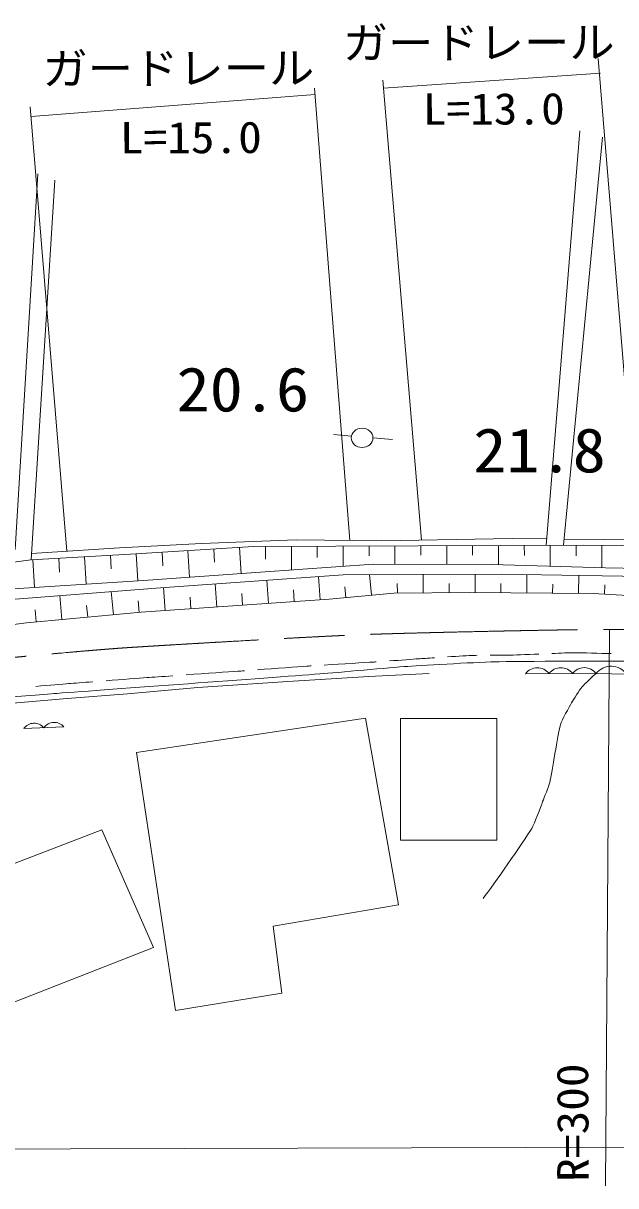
# Model space of a CAD drawing. Units: millimetres, scale not verified. Extents: x 40000 to 680000, y 20000 to 380000.
# Drawn here: x 380194 to 414528, y 262140 to 329509 of the extents above; entities that cross this region are included whole.
import ezdxf
from ezdxf.enums import TextEntityAlignment as Align

# ---------------------------------------------------------------- set-up
doc = ezdxf.new("R2010")
doc.units = ezdxf.units.MM
doc.header["$LTSCALE"] = 1000
doc.linetypes.add('CHAIN', pattern=[18.5, 12, -1.5, 3.5, -1.5])
for name, color, linetype, lineweight in [('M-BGD', 7, 'Continuous', 13), ('M-BMK', 2, 'CHAIN', 13), ('M-STR-HTXT', 7, 'Continuous', 13)]:
    doc.layers.add(name, color=color, linetype=linetype, lineweight=lineweight)
doc.styles.add('ＭＳ ゴシック', font='')
doc.styles.get('ＭＳ ゴシック').set_extended_font_data('MS Gothic')

msp = doc.modelspace()

# ---------------------------------------------------------------- linework, layer by layer
at = {"layer": 'M-BGD'}
for p, q in [((410502, 299253), (412455, 323269)), ((413766, 322899), (411506, 299258)), ((380649, 298421), (382031, 320411)), ((398177, 305676), (399206, 305587)), ((400455, 305480), (401596, 305382)), ((392731, 299129), (392825, 297610)), ((394230, 299181), (394233, 298457)), ((395730, 299187), (395736, 297816)), ((397230, 299194), (397233, 298558)), ((398730, 299201), (398735, 298030)), ((400230, 299207), (400232, 298649)), ((401730, 299214), (401735, 298152)), ((403230, 299221), (403232, 298685)), ((404730, 299228), (404735, 298146)), ((406230, 299234), (406232, 298686)), ((407730, 299241), (407735, 298130)), ((409230, 299248), (409232, 298668)), ((410730, 299255), (410735, 298045)), ((412230, 299261), (412233, 298636)), ((413730, 299253), (413718, 297961)), ((382250, 298509), (382294, 297704)), ((383747, 298592), (383836, 296996)), ((385245, 298675), (385289, 297883)), ((386743, 298760), (386839, 297189)), ((388240, 298852), (388288, 298073)), ((389737, 298944), (389832, 297398)), ((391234, 299036), (391281, 298270)), ((380752, 298426), (380842, 296803)), ((394397, 295885), (394303, 297234)), ((397390, 296093), (397295, 297450)), ((400378, 296357), (400267, 297557)), ((403372, 296497), (403359, 297566)), ((406372, 296526), (406381, 297575)), ((409372, 296500), (409381, 297556)), ((412372, 296475), (412381, 297509)), ((385421, 295224), (385298, 296569)), ((388411, 295468), (388318, 296802)), ((391404, 295677), (391311, 297018)), ((392900, 295781), (392854, 296453)), ((395893, 295989), (395846, 296665)), ((398884, 296219), (398825, 296858)), ((401872, 296478), (401865, 297047)), ((404872, 296515), (404866, 297044)), ((407872, 296513), (407877, 297040)), ((410872, 296487), (410876, 297010)), ((413871, 296428), (413903, 296967)), ((382434, 294949), (382306, 296337)), ((383928, 295087), (383865, 295770)), ((386915, 295361), (386854, 296031)), ((389908, 295572), (389861, 296241)), ((380940, 294812), (380875, 295525)), ((380223, 288631), (382550, 288726)), ((386751, 287251), (389025, 272296))]:
    msp.add_line(p, q, dxfattribs=at)
for points in [[(337855, 318325), (343659, 299303), (350565, 294100), (379717, 299015), (381031, 320791)], [(475144, 298609), (470574, 298585), (465986, 298705), (462090, 298784), (456719, 298851), (453328, 299010), (447610, 298957), (443169, 298997), (439047, 299077), (432359, 299077), (427439, 299077), (421575, 299183), (412640, 299263), (393527, 299177), (386407, 298740), (380649, 298421), (373057, 297410), (357234, 294791), (350359, 293581), (344841, 297756), (342953, 299378), (339881, 309723), (337084, 318617)], [(380672, 298781), (385765, 299099), (390521, 299365), (395999, 299576), (400955, 299519), (408529, 299658), (410533, 299632)], [(411540, 299619), (413845, 299589), (428819, 299495), (436485, 299490)], [(343678, 291598), (345292, 292038), (347379, 291931), (350358, 291878), (356527, 292955), (361660, 293819), (371287, 295388), (378693, 296665), (387163, 297210), (393944, 297689), (400487, 298154), (407348, 298141), (413943, 297955), (422041, 297795), (432638, 297702), (441826, 297503), (448687, 297622), (454245, 297901), (456346, 297968), (459511, 298061), (464816, 297968), (469842, 297782), (475237, 297658)], [(343845, 291239), (343965, 291274), (345351, 291548), (350056, 291506), (353380, 291971), (358803, 292883), (369699, 294547), (378712, 296058), (388139, 296789), (398725, 297553), (407886, 297580), (417261, 297433), (448889, 297157), (456736, 297460), (464475, 297500), (472533, 297340), (475271, 297315)], [(349730, 290207), (364189, 292354), (370425, 293325), (375624, 294149), (380384, 294761), (387033, 295372), (397923, 296130), (401673, 296476), (406061, 296529), (413220, 296467), (416569, 296264), (424727, 296274), (431701, 296213), (448842, 296080), (451728, 296173), (456430, 296220), (464560, 296268), (471218, 296325), (475362, 296385)], [(369026, 288779), (373794, 289520), (378238, 289994), (382740, 290374), (386226, 290640), (390310, 291011), (395534, 291362), (400226, 291657), (403711, 291827)], [(409295, 291813), (413390, 291827), (416928, 291739), (421489, 291627), (424839, 291553)], [(401932, 278411), (400022, 289230), (386751, 287251)], [(389025, 272296), (395175, 273310), (394668, 277179), (401932, 278411)]]:
    msp.add_lwpolyline(points, dxfattribs=at)
for points in [[(402053, 289210), (402053, 282176), (407630, 282176), (407630, 289210)], [(371822, 277806), (374518, 270769), (387738, 275956), (384748, 282763)]]:
    msp.add_lwpolyline(points, close=True, dxfattribs=at)
for centre, radius, start, end in [((409979, 291304), 853, 37.05714, 143.31734), ((411344, 291308), 853, 37.05714, 143.31734), ((412709, 291313), 853, 37.05714, 143.31734), ((414258, 291141), 1106, 35.4476, 141.70781), ((380823, 288218), 728, 39.2072, 145.46741), ((381986, 288266), 728, 39.2072, 145.46741)]:
    msp.add_arc(centre, radius, start, end, dxfattribs=at)
msp.add_ellipse((399825, 305481), major_axis=(630, 0), ratio=0.887417, dxfattribs=at)
for points, knots in [([(342320, 271241), (342656, 272055), (343660, 274497), (343993, 275312), (344209, 275840), (344852, 277424), (345066, 277952), (345320, 278578), (346079, 280454), (346331, 281080), (346475, 281438), (346873, 282530), (347049, 282875), (347205, 283179), (347758, 284050), (347980, 284311), (348235, 284612), (349075, 285466), (349416, 285667), (349796, 285891), (351077, 286272), (351503, 286385), (351872, 286483), (353003, 286652), (353378, 286717), (353923, 286812), (355559, 287092), (356104, 287183), (357032, 287337), (359816, 287793), (360745, 287941), (361659, 288086), (364404, 288504), (365319, 288645), (366834, 288880), (371375, 289624), (372896, 289823), (374026, 289971), (377431, 290274), (378566, 290379), (379280, 290444), (381423, 290619), (382137, 290673), (385185, 290904), (394332, 291566), (397380, 291801), (398400, 291880), (401457, 292171), (402477, 292241), (403536, 292313), (406716, 292490), (407777, 292510), (409673, 292546), (415364, 292546), (417260, 292522), (418721, 292503), (423101, 292352), (424560, 292294), (427190, 292188), (435075, 291793), (437705, 291698), (440494, 291597), (448864, 291377), (451654, 291312), (453990, 291214), (456165, 291161), (458103, 291130)], [0, 0, 0, 0, 1, 1, 1, 2, 2, 2, 3, 3, 3, 4, 4, 4, 5, 5, 5, 6, 6, 6, 7, 7, 7, 8, 8, 8, 9, 9, 9, 10, 10, 10, 11, 11, 11, 12, 12, 12, 13, 13, 13, 14, 14, 14, 15, 15, 15, 16, 16, 16, 17, 17, 17, 18, 18, 18, 19, 19, 19, 20, 20, 20, 21, 21, 21, 22, 22, 22, 22]), ([(397640, 292314), (398647, 292376), (399971, 292454), (400520, 292490), (400559, 292492), (400603, 292495), (400653, 292499)], [0, 0, 0, 0, 1, 1, 1, 2, 2, 2, 2]), ([(401409, 292553), (402038, 292599), (402774, 292654), (403100, 292676), (403304, 292689), (403639, 292712), (404022, 292737)], [0, 0, 0, 0, 1, 1, 1, 2, 2, 2, 2]), ([(404784, 292787), (405402, 292826), (406008, 292863), (406317, 292875), (406364, 292877), (406422, 292879), (406489, 292880)], [0, 0, 0, 0, 1, 1, 1, 2, 2, 2, 2]), ([(407241, 292882), (407640, 292881), (408046, 292879), (408245, 292885), (408613, 292894), (409331, 292925), (410065, 292955)], [0, 0, 0, 0, 1, 1, 1, 2, 2, 2, 2]), ([(410822, 292986), (411356, 293008), (411835, 293025), (412114, 293030), (412520, 293036), (413740, 292989), (414146, 292982), (414182, 292981), (414222, 292981), (414266, 292980)], [0, 0, 0, 0, 1, 1, 1, 2, 2, 2, 3, 3, 3, 3]), ([(389631, 291747), (390801, 291829), (392046, 291916), (392635, 291958), (392735, 291965), (392861, 291974), (393006, 291985)], [0, 0, 0, 0, 1, 1, 1, 2, 2, 2, 2]), ([(393770, 292041), (394787, 292117), (396078, 292214), (396624, 292250), (396696, 292255), (396781, 292261), (396876, 292267)], [0, 0, 0, 0, 1, 1, 1, 2, 2, 2, 2]), ([(406840, 278787), (407446, 279568), (409138, 282010), (409656, 282852), (409831, 283137), (410170, 284089), (410292, 284400), (410379, 284621), (410647, 285281), (410701, 285512), (410855, 286174), (411147, 288199), (411327, 288855), (411403, 289130), (411829, 289882), (411970, 290131), (412078, 290320), (412431, 290874), (412571, 291042), (412717, 291216), (413210, 291689), (413390, 291827)], [0, 0, 0, 0, 1, 1, 1, 2, 2, 2, 3, 3, 3, 4, 4, 4, 5, 5, 5, 6, 6, 6, 7, 7, 7, 7]), ([(380928, 291078), (381704, 291145), (382445, 291208), (382835, 291240), (383141, 291265), (383652, 291305), (384231, 291349)], [0, 0, 0, 0, 1, 1, 1, 2, 2, 2, 2]), ([(384994, 291408), (385932, 291479), (386887, 291551), (387356, 291586), (387692, 291610), (388241, 291649), (388867, 291693)], [0, 0, 0, 0, 1, 1, 1, 2, 2, 2, 2])]:
    msp.add_open_spline(points, degree=3, knots=knots, dxfattribs=at)
at = {"layer": 'M-BMK'}
msp.add_open_spline([(363517, 290534), (363552, 290539), (363584, 290545), (363616, 290550), (364989, 290770), (369113, 291408), (370490, 291600), (372187, 291836), (377284, 292503), (378987, 292690), (380407, 292846), (384676, 293220), (386101, 293315), (388833, 293497), (397033, 293969), (399769, 294075), (402501, 294181), (410702, 294357), (413435, 294377), (415455, 294391), (421512, 294266), (423531, 294244), (427481, 294201), (439329, 294100), (443279, 294050), (446867, 294004), (457624, 293805), (461223, 293766)], degree=3, knots=[0, 0, 0, 0, 1, 1, 1, 2, 2, 2, 3, 3, 3, 4, 4, 4, 5, 5, 5, 6, 6, 6, 7, 7, 7, 8, 8, 8, 9, 9, 9, 9], dxfattribs=at)
at = {"layer": 'M-STR-HTXT'}
for p, q in [((413510, 327458), (415811, 299577)), ((403265, 299562), (401024, 326203)), ((401063, 325738), (413642, 326608)), ((399125, 299540), (397071, 325749)), ((380647, 324096), (397100, 325385)), ((382720, 298909), (380600, 324673)), ((414158, 294377), (413934, 262140))]:
    msp.add_line(p, q, dxfattribs=at)
msp.add_lwpolyline([(349997, 264183), (540953, 264751), (556282, 263401)], dxfattribs=at)

# ---------------------------------------------------------------- texts
at = {"layer": 'M-BGD', "style": 'ＭＳ ゴシック', "width": 1.1}
for s, p in [('20.6', (389078, 306241)), ('21.8', (406272, 302712))]:
    msp.add_text(s, height=2566, dxfattribs=at).set_placement(p, align=Align.BOTTOM_LEFT)
at = {"layer": 'M-STR-HTXT', "style": 'ＭＳ ゴシック'}
for s, rotation, width, p in [('ガードレール', 0.206, 1.05, (398717, 326891)), ('ガードレール', 0.206, 1.05, (381312, 325403)), ('L=13.0', 0.206, 1.1, (403349, 323072)), ('L=15.0', 0.206, 1.1, (385794, 321411)), ('R=300', 90.368, 1.1, (413518, 262377))]:
    msp.add_text(s, height=1833, rotation=rotation, dxfattribs=dict(at, width=width)).set_placement(p, align=Align.BOTTOM_LEFT)

doc.saveas('drawing.dxf')
